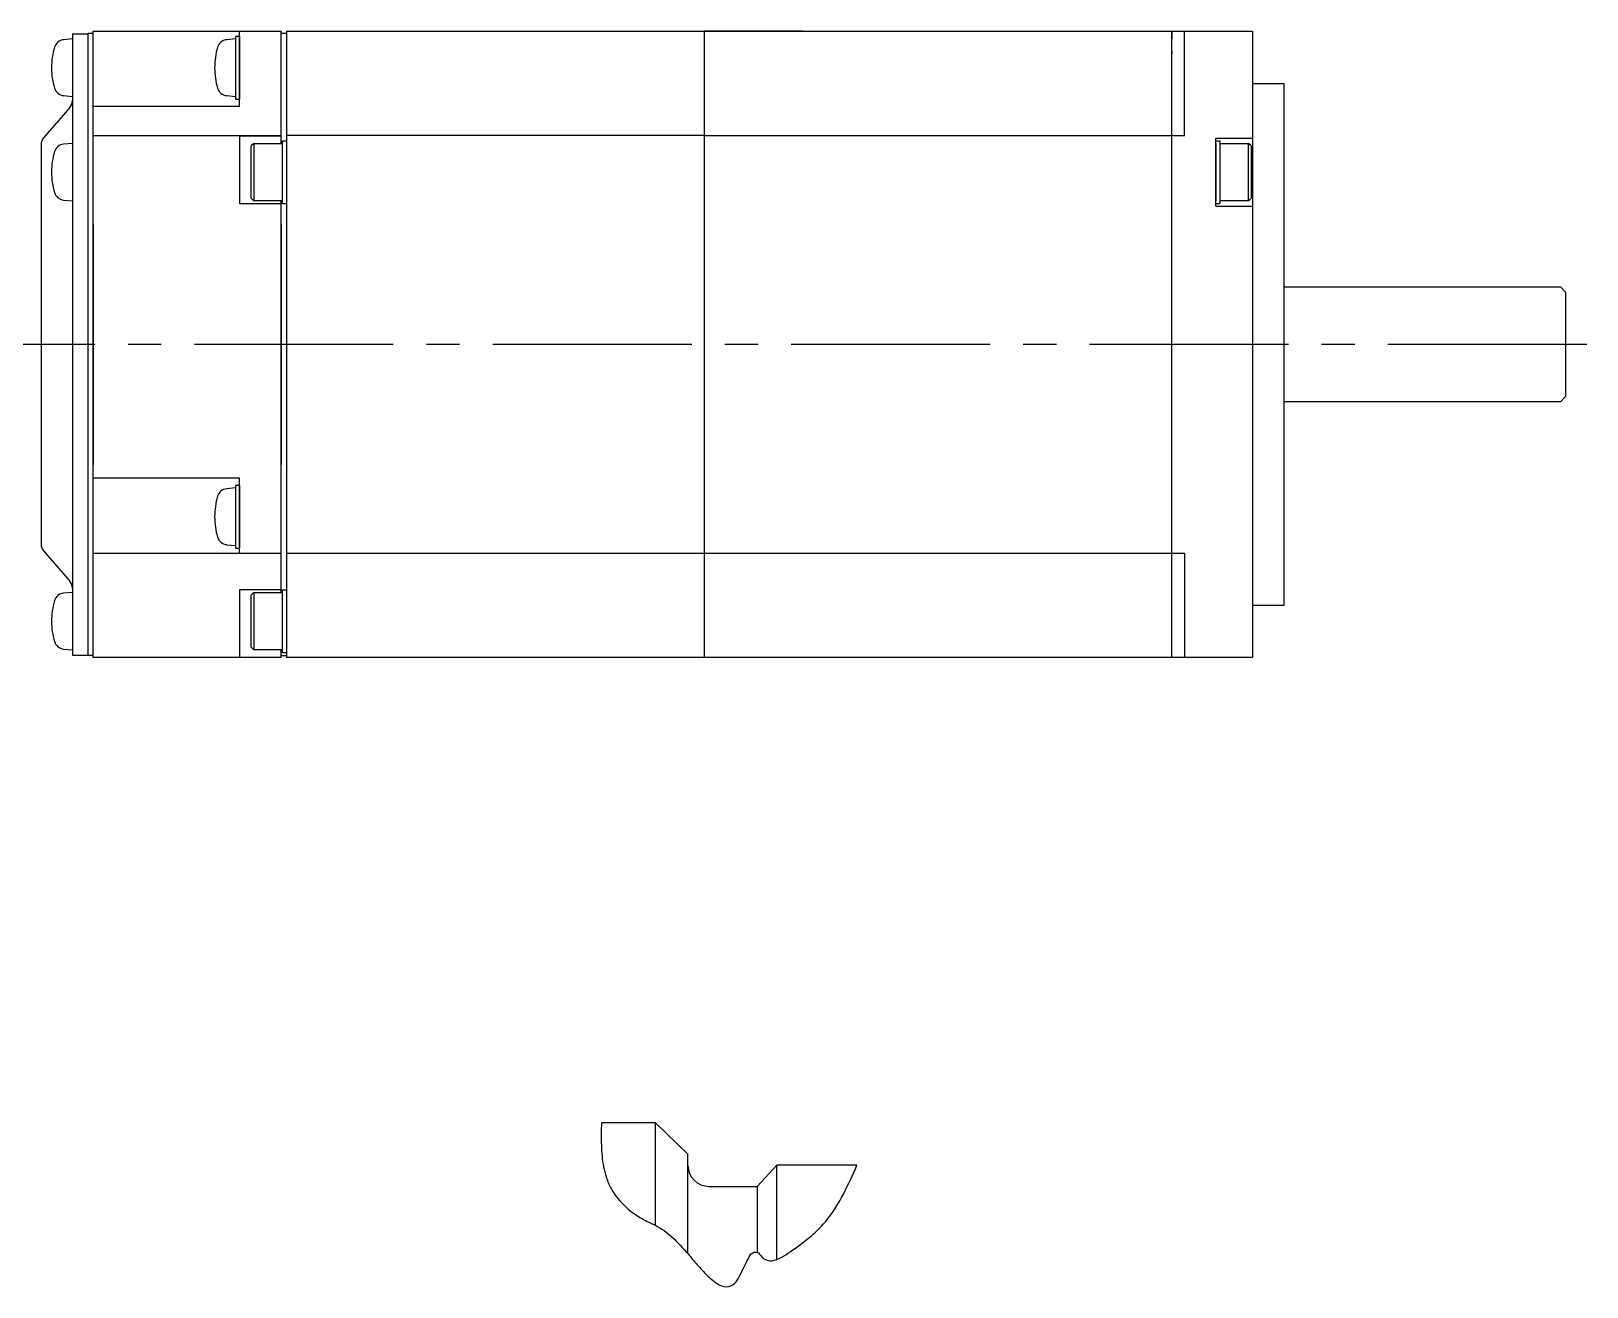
# Model space of a CAD drawing. Header units: millimetres. Extents: x -227 to 179, y -214 to 167.
# Drawn here: x -91.1 to 57.9, y -213.7 to -93.5 of the extents above; entities that cross this region are included whole.
import ezdxf

# ---------------------------------------------------------------- set-up
doc = ezdxf.new("R2010")
doc.units = ezdxf.units.MM
doc.linetypes.add('CENTER2', pattern=[28.575, 19.05, -3.175, 3.175, -3.175])

msp = doc.modelspace()

# ---------------------------------------------------------------- linework, layer by layer
at = {"color": 7, "linetype": 'Continuous'}
for p, q in [((-87.18, -93.73), (-87.18, -146.82)), ((-87.18, -93.73), (-85.68, -93.73)), ((-85.68, -153.28), (-85.68, -93.68)), ((-85.68, -93.68), (-85.18, -93.68)), ((-85.18, -153.48), (-85.18, -93.48)), ((-85.18, -93.48), (-67.18, -93.48)), ((-71.18, -100.68), (-71.18, -93.49)), ((-67.18, -104.23), (-67.18, -93.48)), ((-67.18, -93.68), (-66.68, -93.68)), ((-66.68, -93.48), (25.82, -93.48)), ((-66.68, -93.48), (-66.68, -153.48)), ((-25.68, -93.48), (-26.68, -93.48)), ((-25.68, -93.48), (-26.68, -93.48)), ((-26.68, -93.48), (-22.68, -93.48)), ((-26.68, -93.48), (-26.68, -125.08)), ((-24.08, -93.48), (-26.08, -93.48)), ((-21.68, -93.48), (-24.08, -93.48)), ((-17.28, -93.48), (-21.68, -93.48)), ((-17.28, -93.48), (-12.88, -93.48)), ((-12.88, -93.48), (-10.48, -93.48)), ((-10.48, -93.48), (-8.48, -93.48)), ((18.12, -95.03), (18.12, -93.48)), ((18.12, -94.23), (18.12, -93.48)), ((18.12, -94.23), (18.12, -93.48)), ((18.12, -93.48), (18.12, -94.23)), ((18.12, -93.63), (18.12, -93.83)), ((18.12, -95.23), (18.12, -93.68)), ((19.32, -103.48), (19.32, -93.48)), ((25.82, -93.48), (25.82, -153.48)), ((-87.18, -94.23), (-88.03, -94.3)), ((-71.56, -94.23), (-72.41, -94.31)), ((-71.56, -93.98), (-71.56, -99.98)), ((-71.18, -93.98), (-71.56, -93.98)), ((-71.18, -93.98), (-71.18, -99.98)), ((18.12, -153.48), (18.12, -95.03)), ((18.12, -95.43), (18.12, -95.63)), ((-88.03, -99.65), (-87.18, -99.73)), ((-72.41, -99.66), (-71.56, -99.73)), ((25.82, -98.48), (28.82, -98.48)), ((28.82, -98.48), (28.82, -148.48)), ((-87.43, -100.79), (-89.94, -103.7)), ((-85.18, -100.68), (-71.18, -100.68)), ((-71.56, -99.98), (-71.18, -99.98)), ((-87.18, -104.23), (-88.03, -104.31)), ((-87.18, -103.83), (-87.18, -110.23)), ((-87.18, -103.83), (-87.18, -110.23)), ((-85.18, -103.48), (-67.18, -103.48)), ((-67.18, -103.54), (-71.18, -103.54)), ((-71.18, -103.54), (-71.18, -109.98)), ((-69.81, -104.23), (-70.06, -104.48)), ((-69.81, -104.23), (-67.18, -104.23)), ((-69.81, -104.23), (-69.81, -109.73)), ((-67.18, -104.23), (-67.06, -104.23)), ((-67.06, -109.98), (-67.06, -103.98)), ((-67.06, -103.98), (-66.68, -103.98)), ((-26.68, -103.48), (-66.68, -103.48)), ((-26.68, -103.48), (18.12, -103.48)), ((18.12, -103.48), (19.32, -103.48)), ((22.32, -110.23), (22.32, -103.73)), ((22.32, -103.73), (25.82, -103.73)), ((22.32, -103.98), (22.7, -103.98)), ((22.32, -104.23), (22.32, -106.98)), ((22.7, -103.98), (22.7, -109.98)), ((22.7, -104.23), (25.45, -104.23)), ((25.7, -104.48), (25.45, -104.23)), ((25.46, -109.73), (25.46, -104.23)), ((-90.18, -104.35), (-90.18, -142.61)), ((-70.06, -109.48), (-70.06, -104.48)), ((25.7, -104.48), (25.7, -109.48)), ((22.32, -106.98), (22.32, -109.73)), ((-88.03, -109.66), (-87.18, -109.73)), ((-71.18, -109.98), (-67.18, -109.98)), ((-70.06, -109.48), (-69.81, -109.73)), ((-67.18, -109.73), (-69.81, -109.73)), ((-67.06, -109.73), (-67.18, -109.73)), ((-67.18, -146.98), (-67.18, -109.73)), ((-67.06, -109.98), (-66.68, -109.98)), ((22.32, -109.98), (22.7, -109.98)), ((22.32, -110.23), (25.82, -110.23)), ((25.45, -109.73), (22.7, -109.73)), ((25.45, -109.73), (25.7, -109.48)), ((-85.18, -111.98), (-85.18, -134.98)), ((-67.18, -111.98), (-67.18, -134.98)), ((-67.18, -111.98), (-67.18, -134.98)), ((-26.68, -116.37), (-26.68, -153.48)), ((28.82, -117.98), (55.32, -117.98)), ((55.32, -117.98), (55.82, -118.48)), ((55.82, -118.48), (55.82, -128.48)), ((55.32, -128.98), (28.82, -128.98)), ((55.82, -128.48), (55.32, -128.98)), ((-71.18, -136.28), (-85.18, -136.28)), ((-71.18, -136.98), (-71.56, -136.98)), ((-71.56, -136.98), (-71.56, -142.98)), ((-71.18, -143.48), (-71.18, -136.28)), ((-71.18, -136.98), (-71.18, -142.98)), ((-71.56, -137.23), (-72.41, -137.31)), ((-72.41, -142.66), (-71.56, -142.73)), ((-71.56, -142.98), (-71.18, -142.98)), ((-89.94, -143.26), (-87.43, -146.17)), ((-85.18, -143.48), (-67.18, -143.48)), ((-66.68, -143.48), (-26.68, -143.48)), ((-26.68, -143.48), (18.12, -143.48)), ((18.12, -143.48), (19.32, -143.48)), ((19.32, -143.48), (19.32, -153.48)), ((-87.18, -147.23), (-88.03, -147.31)), ((-87.18, -146.82), (-87.18, -153.23)), ((-87.18, -146.83), (-87.18, -153.23)), ((-87.18, -146.83), (-87.18, -153.23)), ((-85.18, -147.38), (-85.18, -146.45)), ((-85.18, -153.23), (-85.18, -147.38)), ((-67.18, -146.98), (-71.18, -146.98)), ((-71.18, -146.98), (-71.18, -153.48)), ((-69.81, -147.23), (-70.06, -147.48)), ((-70.06, -152.48), (-70.06, -147.48)), ((-69.81, -147.23), (-69.81, -152.73)), ((-69.81, -147.23), (-67.18, -147.23)), ((-67.18, -147.23), (-67.18, -146.98)), ((-67.18, -147.23), (-67.06, -147.23)), ((-67.06, -146.98), (-66.68, -146.98)), ((-67.06, -152.98), (-67.06, -146.98)), ((28.82, -148.48), (25.82, -148.48)), ((-66.68, -149.98), (-66.68, -152.73)), ((-66.68, -149.98), (-66.68, -152.73)), ((-66.68, -149.98), (-66.68, -152.73)), ((-88.03, -152.66), (-87.18, -152.73)), ((-87.18, -153.23), (-85.68, -153.23)), ((-85.18, -153.28), (-85.68, -153.28)), ((-70.06, -152.48), (-69.81, -152.73)), ((-67.06, -152.73), (-69.81, -152.73)), ((-67.18, -153.48), (-67.18, -152.73)), ((-67.18, -153.48), (-67.18, -152.73)), ((-67.18, -153.48), (-67.18, -152.73)), ((-67.18, -153.28), (-66.68, -153.28)), ((-67.18, -153.28), (-66.68, -153.28)), ((-67.18, -153.28), (-66.68, -153.28)), ((-67.06, -152.98), (-66.68, -152.98)), ((-67.18, -153.48), (-85.18, -153.48)), ((25.82, -153.48), (-66.68, -153.48)), ((-31.35, -198.04), (-36.52, -198.04)), ((-31.35, -207.84), (-31.35, -198.04)), ((-31.35, -198.04), (-28.23, -201.04)), ((-28.23, -210.58), (-28.23, -201.04)), ((-21.59, -204.11), (-19.73, -202.07)), ((-19.73, -211.12), (-19.73, -202.07)), ((-12.05, -202.07), (-19.73, -202.07)), ((-26.23, -204.11), (-21.59, -204.11)), ((-21.59, -204.11), (-21.59, -210.43))]:
    msp.add_line(p, q, dxfattribs=at)
at = {"color": 1, "linetype": 'CENTER2'}
msp.add_line((57.85, -123.48), (-94.24, -123.48), dxfattribs=at)
at = {"color": 7, "linetype": 'Continuous'}
for centre, radius, start, end in [((-82.18, -96.98), 7, 163.743, 180), ((-87.94, -95.3), 1, 95, 163.743), ((-66.56, -96.98), 7, 163.743, 180), ((-72.32, -95.3), 1, 95, 163.743), ((-82.18, -96.98), 7, 180, 196.257), ((-66.56, -96.98), 7, 180, 196.257), ((-87.94, -98.66), 1, 196.257, 265), ((-72.32, -98.66), 1, 196.257, 265), ((-88.18, -100.13), 1, 319.1878, 0), ((-89.18, -104.35), 1, 139.1878, 180), ((-82.18, -106.98), 7, 163.743, 180), ((-87.94, -105.3), 1, 95, 163.743), ((-82.18, -106.98), 7, 180, 196.257), ((-87.94, -108.66), 1, 196.257, 265), ((-66.56, -139.98), 7, 163.743, 180), ((-72.32, -138.3), 1, 95, 163.743), ((-66.56, -139.98), 7, 180, 196.257), ((-89.18, -142.61), 1, 180, 220.8122), ((-72.32, -141.66), 1, 196.257, 265), ((-87.94, -148.3), 1, 95, 163.743), ((-88.18, -146.82), 1, 0, 40.8122), ((-82.18, -149.98), 7, 163.743, 180), ((-82.18, -149.98), 7, 180, 196.257), ((-87.94, -151.66), 1, 196.257, 265), ((-26.23, -202.11), 2, 180, 270)]:
    msp.add_arc(centre, radius, start, end, dxfattribs=at)
at = {"color": 2, "linetype": 'Continuous'}
msp.add_open_spline([(-36.52, -198.04), (-36.54, -198.75), (-36.56, -200.15), (-36.4, -202.22), (-35.77, -204.25), (-34.45, -205.98), (-33.06, -207.01), (-31.98, -207.54), (-30.97, -208.01), (-29.64, -208.97), (-28.41, -210.36), (-27.34, -211.63), (-26.45, -212.62), (-25.57, -213.39), (-24.59, -213.88), (-23.69, -213.46), (-23.25, -212.67), (-22.87, -211.84), (-22.49, -211.1), (-22.17, -210.42), (-21.55, -210.36), (-21.26, -210.75), (-20.88, -211.17), (-20.09, -211.32), (-19.26, -210.92), (-18.04, -210.1), (-16.48, -208.98), (-14.66, -207.18), (-13.27, -204.82), (-12.46, -203.01), (-12.05, -202.07)], degree=3, knots=[0, 0, 0, 0, 2.136521, 4.206533, 6.214449, 8.397381, 10.625038, 11.330989, 12.017051, 13.960125, 16.194013, 17.564394, 18.948992, 20.170743, 21.123275, 21.987056, 22.819907, 23.791273, 24.712035, 25.397316, 25.851416, 26.282571, 26.766776, 27.550931, 28.457141, 29.467445, 31.975115, 34.194519, 37.086149, 40.144924, 40.144924, 40.144924, 40.144924], dxfattribs=at)

doc.saveas('drawing.dxf')
